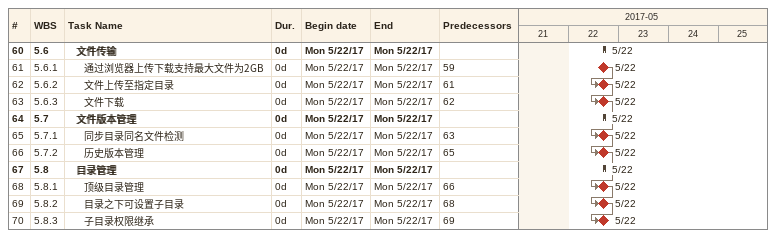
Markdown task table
| ID | WBS | Task | Duration | Start | Finish | Predecessors |
|---|---|---|---|---|---|---|
| 60 | 5.6 | **文件传输** | 0d | 2017-05-22 | 2017-05-22 |  |
| 61 | 5.6.1 | 通过浏览器上传下载支持最大文件为2GB | 0d | 2017-05-22 | 2017-05-22 | 59 |
| 62 | 5.6.2 | 文件上传至指定目录 | 0d | 2017-05-22 | 2017-05-22 | 61 |
| 63 | 5.6.3 | 文件下载 | 0d | 2017-05-22 | 2017-05-22 | 62 |
| 64 | 5.7 | **文件版本管理** | 0d | 2017-05-22 | 2017-05-22 |  |
| 65 | 5.7.1 | 同步目录同名文件检测 | 0d | 2017-05-22 | 2017-05-22 | 63 |
| 66 | 5.7.2 | 历史版本管理 | 0d | 2017-05-22 | 2017-05-22 | 65 |
| 67 | 5.8 | **目录管理** | 0d | 2017-05-22 | 2017-05-22 |  |
| 68 | 5.8.1 | 顶级目录管理 | 0d | 2017-05-22 | 2017-05-22 | 66 |
| 69 | 5.8.2 | 目录之下可设置子目录 | 0d | 2017-05-22 | 2017-05-22 | 68 |
| 70 | 5.8.3 | 子目录权限继承 | 0d | 2017-05-22 | 2017-05-22 | 69 |
